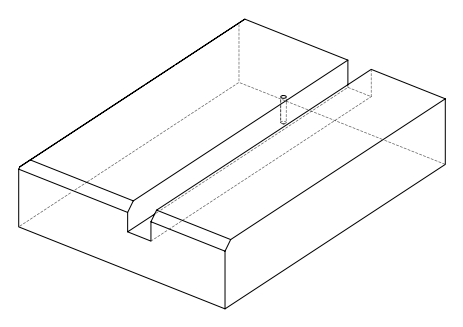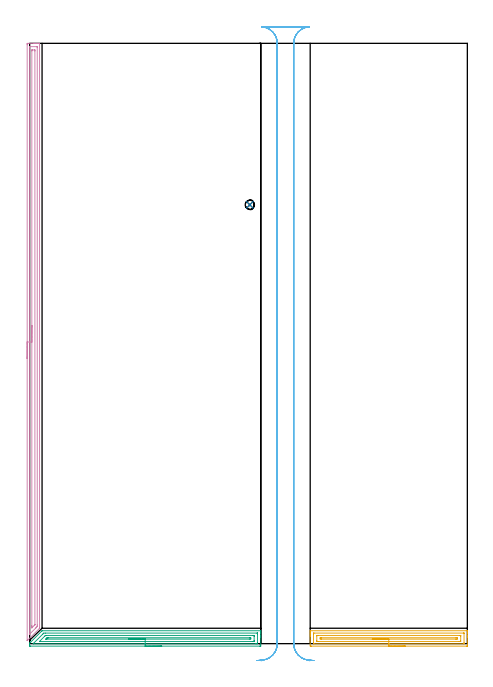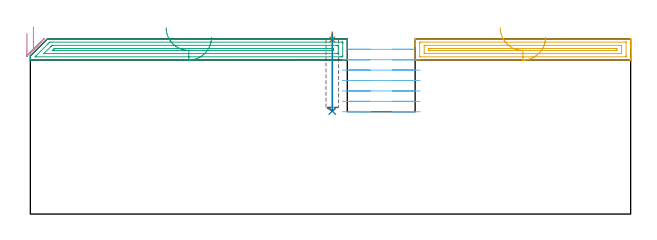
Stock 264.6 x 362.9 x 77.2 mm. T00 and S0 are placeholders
(PLAN: 6 operations, 3 tool changes, 28.3 min)
(1 SPOT_DRILL | STEP1POCKET | NXT0321_9005460120000 | 0.03 min | 1 mm3)
(2 DRILL_BLIND_HOLE_INTO_CENTER | STEP1POCKET | UGT0301_179 | 0.14 min | 747 mm3)
(3 AREA_MILL | FG_CHAMFER_SURFACE | UGT0205_001 | 4.56 min | 6281 mm3)
(4 AREA_MILL_1 | FG_CHAMFER_SURFACE_1 | UGT0205_001 | 8.79 min | 10023 mm3)
(5 AREA_MILL_2 | FG_CHAMFER_SURFACE_2 | UGT0205_001 | 3.23 min | 4347 mm3)
(6 MILL_RECTANGULAR_SLOT | SLOT_RECTANGULAR | UGT0201_094 | Follow Part, ap 5, ae 75% | 11.58 min | 347827 mm3)
(TOOL NXT0321_9005460120000 | NC Spot Drill, 142deg, 12mm, Carbide, Uncoated | D12 PA142 FL30 Z2)
(TOOL UGT0301_179 | Twist Drill 5.6 mm | D5.6 PA118 FL55 Z2)
(TOOL UGT0205_001 | Chamfer Mill 20 x 3 x 45 deg. | D20 FL50 Z2)
(TOOL UGT0201_094 | End mill 20 mm | D20 FL38 Z4)
(OP 1 SPOT_DRILL)
G17 G21 G94 G90
T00 M6
G54
G17 G0 G90 X133.1 Y265.3 S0 M3
G43 Z87.2 H0
G94 G81 G98 Z76.959 F250. R80.2
G80
M5
M2
(OP 2 DRILL_BLIND_HOLE_INTO_CENTER)
G17 G21 G94 G90
T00 M6
G54
G17 G0 G90 X133.1 Y265.3 S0 M3
G43 Z87.2 H0
G94 G81 G98 Z45.4 F250. R79.2
G80
M5
M2
(OP 3 AREA_MILL)
G17 G21 G94 G90
T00 M6
G54
G17 G0 G90 X79.85 Y-1.5 S1061 M3
G43 Z87.2 H0
Z77.9
G94 G1 X79.812 Z77.028 F250.
X79.698 Z76.164
X79.509 Z75.312
X79.247 Z74.48
X78.913 Z73.674
X78.51 Z72.9
X78.041 Z72.164
X77.51 Z71.472
X76.921 Z70.829
X76.278 Z70.24
X75.586 Z69.709
X74.85 Z69.24
X74.076 Z68.837
X73.27 Z68.503
X72.438 Z68.241
X71.586 Z68.052
X70.722 Z67.938
X69.85 Z67.9
X0.484 Y-1.499 Z67.901
X0.171 Y-1.496 Z67.904
X0.002 Y-1.491 Z67.905
X0. Y-0.873 Z68.522
Y0.228 Z69.627
X0.001 Y0.245 Z69.643
X0.004 Y0.293 Z69.69
X0.022 Y0.323 Z69.721
X0.607 Y0.907 Z70.307
X7.376 Y7.676 Z77.075
X7.5 Y7.801 Z77.199
X7.744 Y7.8 Z77.2
X139.533
X139.69 Y7.805 Z77.195
X139.693 Y7.734 Z77.126
X139.7 Y7.32 Z76.719
Y6.963 Z76.363
Y6.279 Z75.674
Y5.043 Z74.44
Y4.491 Z73.886
Y3.873 Z73.268
X139.699 Y-0.873 Z68.524
X139.696 Y-1.487 Z67.91
X139.693 Y-1.492 Z67.906
X139.082 Y-1.5 Z67.9
X69.85
Y-0.086 Z69.314
X2.404 Y-0.085 Z69.315
X2.298 Y-0.083 Z69.317
X2.101 Y-0.079 Z69.321
X2.182 Y0.021 Z69.421
X2.29 Y0.136 Z69.536
X2.404 Y0.254 Z69.654
X7.764 Y5.614 Z75.014
X8.099 Y5.944 Z75.344
X8.441 Y6.279 Z75.679
X8.557 Y6.38 Z75.78
X9.551 Y6.386 Z75.786
X137.402 Y6.385 Z75.785
X137.616 Y6.382 Z75.782
X137.675 Y6.379 Z75.779
X137.692 Y6.376 Z75.776
X137.694 Y6.371 Z75.771
X137.698 Y6.337 Z75.737
X137.699 Y6.279 Z75.679
X137.7 Y5.874 Z75.274
X137.699 Y0.512 Z69.912
X137.692 Y0.021 Z69.421
X137.69 Y-0.073 Z69.327
X137.509 Y-0.081 Z69.319
X137.401 Y-0.084 Z69.316
X137.296 Y-0.085 Z69.315
X136.509 Y-0.086 Z69.314
X69.85
Y1.329 Z70.729
X6.029
X5.978 Y1.33 Z70.73
X5.953 Y1.332 Z70.732
X5.948 Y1.334 Z70.734
Y1.341 Z70.741
X5.955 Y1.353 Z70.753
X5.961 Y1.362 Z70.762
X5.978 Y1.378 Z70.778
X9.09 Y4.491 Z73.891
X9.322 Y4.72 Z74.12
X9.551 Y4.943 Z74.343
X9.581 Y4.965 Z74.365
X9.603 Y4.967 Z74.367
X9.654 Y4.97 Z74.37
X9.757 Y4.971 Z74.371
X9.964
X135.029
X135.509 Y4.969 Z74.369
X135.668 Y4.966 Z74.366
X135.687 Y4.965 Z74.365
X135.692 Y4.911 Z74.311
X135.697 Y4.809 Z74.209
X135.699 Y4.682 Z74.082
X135.7 Y4.491 Z73.891
X135.699 Y1.809 Z71.209
X135.698 Y1.62 Z71.02
X135.69 Y1.427 Z70.827
X135.68 Y1.335 Z70.735
X135.629 Y1.333 Z70.733
X135.509 Y1.331 Z70.731
X135.095 Y1.329 Z70.729
X69.85
Y2.743 Z72.143
X10.404
X10.05 Y2.746 Z72.146
X9.873 Y2.75 Z72.15
X9.813 Y2.753 Z72.153
X9.834 Y2.777 Z72.177
X10.099 Y3.048 Z72.448
X10.368 Y3.319 Z72.719
X10.444 Y3.395 Z72.795
X10.548 Y3.493 Z72.893
X10.6 Y3.54 Z72.94
X10.69 Y3.55 Z72.95
X10.893 Y3.553 Z72.953
X11.303 Y3.557 Z72.957
X11.337
X132.869
X133.673 Y3.55 Z72.95
X133.69 Y3.15 Z72.55
X133.676 Y2.75 Z72.15
X132.789 Y2.743 Z72.143
X69.85
X68.978 Z72.181
X68.113 Z72.295
X67.262 Z72.483
X66.43 Z72.746
X65.624 Z73.08
X64.85 Z73.482
X64.114 Z73.951
X63.422 Z74.482
X62.779 Z75.072
X62.19 Z75.715
X61.658 Z76.407
X61.19 Z77.143
X60.787 Z77.916
X60.453 Z78.722
X60.191 Z79.554
X60.002 Z80.406
X59.888 Z81.271
X59.85 Z82.143
G0 Z87.2
M5
M2
(OP 4 AREA_MILL_1)
G17 G21 G94 G90
T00 M6
G54
G17 G0 G90 X-1.5 Y172.35 S1061 M3
G43 Z87.2 H0
Z79.7
G94 G1 Y172.388 Z78.828 F250.
Y172.502 Z77.964
Y172.691 Z77.112
Y172.953 Z76.28
Y173.287 Z75.474
Y173.69 Z74.7
Y174.159 Z73.964
Y174.69 Z73.272
Y175.279 Z72.629
Y175.922 Z72.04
Y176.614 Z71.509
Y177.35 Z71.04
Y178.124 Z70.637
Y178.93 Z70.303
Y179.762 Z70.041
Y180.614 Z69.852
Y181.478 Z69.738
Y182.35 Z69.7
Y362.016
X-1.498 Y362.287 Z69.702
X-1.491 Y362.893 Z69.706
X-1.487 Y362.896 Z69.71
X-0.878 Y362.9 Z70.319
X2.697 Z73.891
X3.257 Z74.454
X3.591 Z74.787
X4.151 Z75.347
X4.484 Z75.679
X5.151 Z76.35
X5.536 Z76.736
X5.937 Y362.893 Z77.129
X6.005 Y362.89 Z77.195
X6. Y362.737 Z77.2
Y9.557
X5.994 Y9.294 Z77.192
X5.869 Y9.169 Z77.068
X5.825 Y9.125 Z77.025
X-1.184 Y2.115 Z70.015
X-1.325 Y1.974 Z69.872
X-1.485 Y1.818 Z69.713
X-1.494 Y1.817 Z69.704
X-1.499 Y1.818 Z69.699
X-1.5 Y182.35 Z69.7
X-0.086 Z71.114
X-0.085 Y360.602 Z71.115
X-0.083 Y360.704 Z71.117
X-0.077 Y360.89 Z71.123
X0.016 Y360.893 Z71.216
X0.511 Y360.899 Z71.711
X4.085 Y360.9 Z75.285
X4.484 Y360.897 Z75.684
X4.541 Y360.894 Z75.741
X4.57 Y360.891 Z75.77
X4.579 Y360.805 Z75.779
X4.584 Y360.603 Z75.784
X4.585 Y360.501 Z75.785
Y11.242
X4.581 Y10.45 Z75.781
X4.58 Y10.355 Z75.78
X4.484 Y10.246 Z75.684
X4.144 Y9.897 Z75.344
X3.807 Y9.557 Z75.007
X3.699 Y9.449 Z74.899
X0.572 Y6.322 Z71.772
X0.235 Y5.985 Z71.435
X0.124 Y5.877 Z71.324
X0.016 Y5.777 Z71.216
X-0.079 Y5.698 Z71.121
X-0.083 Y5.884 Z71.117
X-0.085 Y5.985 Z71.115
X-0.086 Y182.35 Z71.114
X1.329 Z72.529
Y358.296
X1.331 Y358.715 Z72.531
X1.333 Y358.833 Z72.533
X1.335 Y358.883 Z72.535
X1.434 Y358.89 Z72.634
X1.62 Y358.898 Z72.82
X2.882 Y358.899 Z74.082
X3.005 Y358.898 Z74.205
X3.104 Y358.894 Z74.304
X3.163 Y358.89 Z74.363
X3.165 Y358.872 Z74.365
X3.168 Y358.715 Z74.368
X3.171 Y358.241 Z74.371
Y11.552
X3.169 Y11.448 Z74.369
X3.166 Y11.396 Z74.366
X3.164 Y11.375 Z74.364
X3.138 Y11.343 Z74.338
X2.92 Y11.12 Z74.12
X2.697 Y10.896 Z73.897
X1.58 Y9.78 Z72.78
X1.355 Y9.557 Z72.555
X1.348 Y9.556 Z72.548
X1.336 Y9.557 Z72.536
X1.334 Y9.588 Z72.534
X1.33 Y10.03 Z72.53
X1.329 Y10.45 Z72.529
Y10.924
Y182.35
Y183.222 Z72.567
Y184.087 Z72.68
Y184.938 Z72.869
Y185.77 Z73.132
Y186.576 Z73.465
Y187.35 Z73.868
Y188.086 Z74.337
Y188.778 Z74.868
Y189.421 Z75.457
Y190.01 Z76.101
Y190.542 Z76.793
Y191.01 Z77.529
Y191.413 Z78.302
Y191.747 Z79.108
Y192.009 Z79.94
Y192.198 Z80.792
Y192.312 Z81.657
Y192.35 Z82.529
G0 Z87.2
M5
M2
(OP 5 AREA_MILL_2)
G17 G21 G94 G90
T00 M6
G54
G17 G0 G90 X227.1 Y-1.5 S1061 M3
G43 Z87.2 H0
Z77.9
G94 G1 X227.062 Z77.028 F250.
X226.948 Z76.163
X226.759 Z75.312
X226.497 Z74.48
X226.163 Z73.674
X225.76 Z72.9
X225.292 Z72.164
X224.76 Z71.472
X224.171 Z70.829
X223.528 Z70.24
X222.836 Z69.708
X222.1 Z69.24
X221.326 Z68.837
X220.52 Z68.503
X219.688 Z68.241
X218.836 Z68.052
X217.972 Z67.938
X217.1 Z67.9
X170.214
X169.945 Y-1.497 Z67.902
X169.61 Y-1.492 Z67.906
X169.6 Y-1.152 Z68.245
Y4.491 Z73.885
Y5.05 Z74.447
Y5.385 Z74.781
Y5.944 Z75.34
Y6.279 Z75.674
Y6.95 Z76.349
Y7.33 Z76.729
X169.602 Y7.733 Z77.125
X169.604 Y7.765 Z77.157
X169.61 Y7.805 Z77.195
X169.764 Y7.8 Z77.2
X264.436
X264.59 Y7.805 Z77.195
X264.593 Y7.735 Z77.127
X264.6 Y7.329 Z76.729
Y6.95 Z76.349
Y6.279 Z75.674
Y5.05 Z74.447
Y4.491 Z73.885
Y3.876 Z73.272
X264.599 Y-0.873 Z68.524
X264.596 Y-1.484 Z67.913
X264.593 Y-1.492 Z67.906
X263.986 Y-1.5 Z67.9
X217.1
Y-0.086 Z69.314
X171.894 Y-0.085 Z69.315
X171.68 Y-0.082 Z69.318
X171.624 Y-0.079 Z69.321
X171.61 Y-0.068 Z69.332
X171.604 Y-0.036 Z69.364
X171.601 Y0.021 Z69.421
Y5.785 Z75.185
X171.607 Y6.279 Z75.679
X171.61 Y6.372 Z75.772
X171.787 Y6.381 Z75.781
X171.894 Y6.385 Z75.785
X262.306
X262.519 Y6.382 Z75.782
X262.576 Y6.379 Z75.779
X262.59 Y6.368 Z75.768
X262.596 Y6.336 Z75.736
X262.599 Y6.279 Z75.679
X262.6 Y0.515 Z69.915
X262.593 Y0.021 Z69.421
X262.59 Y-0.072 Z69.328
X262.413 Y-0.082 Z69.318
X262.306 Y-0.085 Z69.315
X217.1 Y-0.086 Z69.314
Y1.328 Z70.728
X174.266 Y1.329 Z70.729
X173.786 Y1.332 Z70.732
X173.628 Y1.335 Z70.735
X173.61 Y1.338 Z70.738
X173.606 Y1.399 Z70.799
X173.602 Y1.498 Z70.898
X173.6 Y1.995 Z71.395
X173.601 Y4.676 Z74.076
X173.609 Y4.864 Z74.264
X173.616 Y4.965 Z74.365
X173.667 Y4.967 Z74.367
X173.786 Y4.97 Z74.37
X174.2 Y4.971 Z74.371
X174.679
X259.934
X260.414 Y4.968 Z74.368
X260.572 Y4.965 Z74.365
X260.59 Y4.962 Z74.362
X260.594 Y4.901 Z74.301
X260.598 Y4.802 Z74.202
X260.6 Y4.677 Z74.077
Y4.491 Z73.891
X260.599 Y1.624 Z71.024
X260.591 Y1.436 Z70.836
X260.584 Y1.335 Z70.735
X260.533 Y1.333 Z70.733
X260.414 Y1.33 Z70.73
X260. Y1.329 Z70.729
X259.521 Y1.328 Z70.728
X217.1
Y2.743 Z72.143
X176.426
X175.622 Y2.75 Z72.15
X175.61 Y3.15 Z72.55
X175.619 Y3.55 Z72.95
X175.653 Y3.552 Z72.952
X176.466 Y3.557 Z72.957
X176.505
X257.774
X258.578 Y3.55 Z72.95
X258.59 Y3.15 Z72.55
X258.581 Y2.75 Z72.15
X257.774 Y2.743 Z72.143
X257.734
X217.1
X216.228 Z72.181
X215.364 Z72.295
X214.512 Z72.483
X213.68 Z72.746
X212.874 Z73.08
X212.1 Z73.482
X211.364 Z73.951
X210.672 Z74.482
X210.029 Z75.072
X209.44 Z75.715
X208.908 Z76.407
X208.44 Z77.143
X208.037 Z77.916
X207.703 Z78.722
X207.441 Z79.554
X207.252 Z80.406
X207.138 Z81.271
X207.1 Z82.143
G0 Z87.2
M5
M2
(OP 6 MILL_RECTANGULAR_SLOT)
G17 G21 G94 G90
T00 M6
G54
G17 G0 G90 X169.383 Y-10.438 S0 M3
G43 Z87.2 H0
Z72.614
G94 G1 X166.528 Y-9.516 F250.
G2 X159.6 Y0. R10. F500.
G1 Y362.9
G2 X168.826 Y372.87 R10.
G1 Y372.9
X140.474
Y372.87
G2 X149.7 Y362.9 R10.
G1 Y0.
G2 X142.775 Y-9.515 R10.
G1 X139.92 Y-10.438 F250.
G0 X171.817 Y-10.202 Z68.029
G1 X168.826 Y-9.97
G2 X159.6 Y0. R10. F500.
G1 Y362.9
G2 X168.826 Y372.87 R10.
G1 Y372.9
X140.474
Y372.87
G2 X149.7 Y362.9 R10.
G1 Y0.
G2 X140.474 Y-9.97 R10.
G1 X137.483 Y-10.202 F250.
G0 X171.817 Z63.443
G1 X168.826 Y-9.97
G2 X159.6 Y0. R10. F500.
G1 Y362.9
G2 X168.826 Y372.87 R10.
G1 Y372.9
X140.474
Y372.87
G2 X149.7 Y362.9 R10.
G1 Y0.
G2 X140.474 Y-9.97 R10.
G1 X137.483 Y-10.202 F250.
G0 X171.817 Z58.857
G1 X168.826 Y-9.97
G2 X159.6 Y0. R10. F500.
G1 Y362.9
G2 X168.826 Y372.87 R10.
G1 Y372.9
X140.474
Y372.87
G2 X149.7 Y362.9 R10.
G1 Y0.
G2 X140.474 Y-9.97 R10.
G1 X137.483 Y-10.202 F250.
G0 X171.817 Z54.271
G1 X168.826 Y-9.97
G2 X159.6 Y0. R10. F500.
G1 Y362.9
G2 X168.826 Y372.87 R10.
G1 Y372.9
X140.474
Y372.87
G2 X149.7 Y362.9 R10.
G1 Y0.
G2 X140.474 Y-9.97 R10.
G1 X137.483 Y-10.202 F250.
G0 X171.817 Z49.686
G1 X168.826 Y-9.97
G2 X159.6 Y0. R10. F500.
G1 Y362.9
G2 X168.826 Y372.87 R10.
G1 Y372.9
X140.474
Y372.87
G2 X149.7 Y362.9 R10.
G1 Y0.
G2 X140.474 Y-9.97 R10.
G1 X137.483 Y-10.202 F250.
G0 X171.817 Z45.1
G1 X168.826 Y-9.97
G2 X159.6 Y0. R10. F500.
G1 Y362.9
G2 X168.826 Y372.87 R10.
G1 Y372.9
X140.474
Y372.87
G2 X149.7 Y362.9 R10.
G1 Y0.
G2 X140.474 Y-9.97 R10.
G1 X137.483 Y-10.202 F250.
G0 Z87.2
M5
M2
